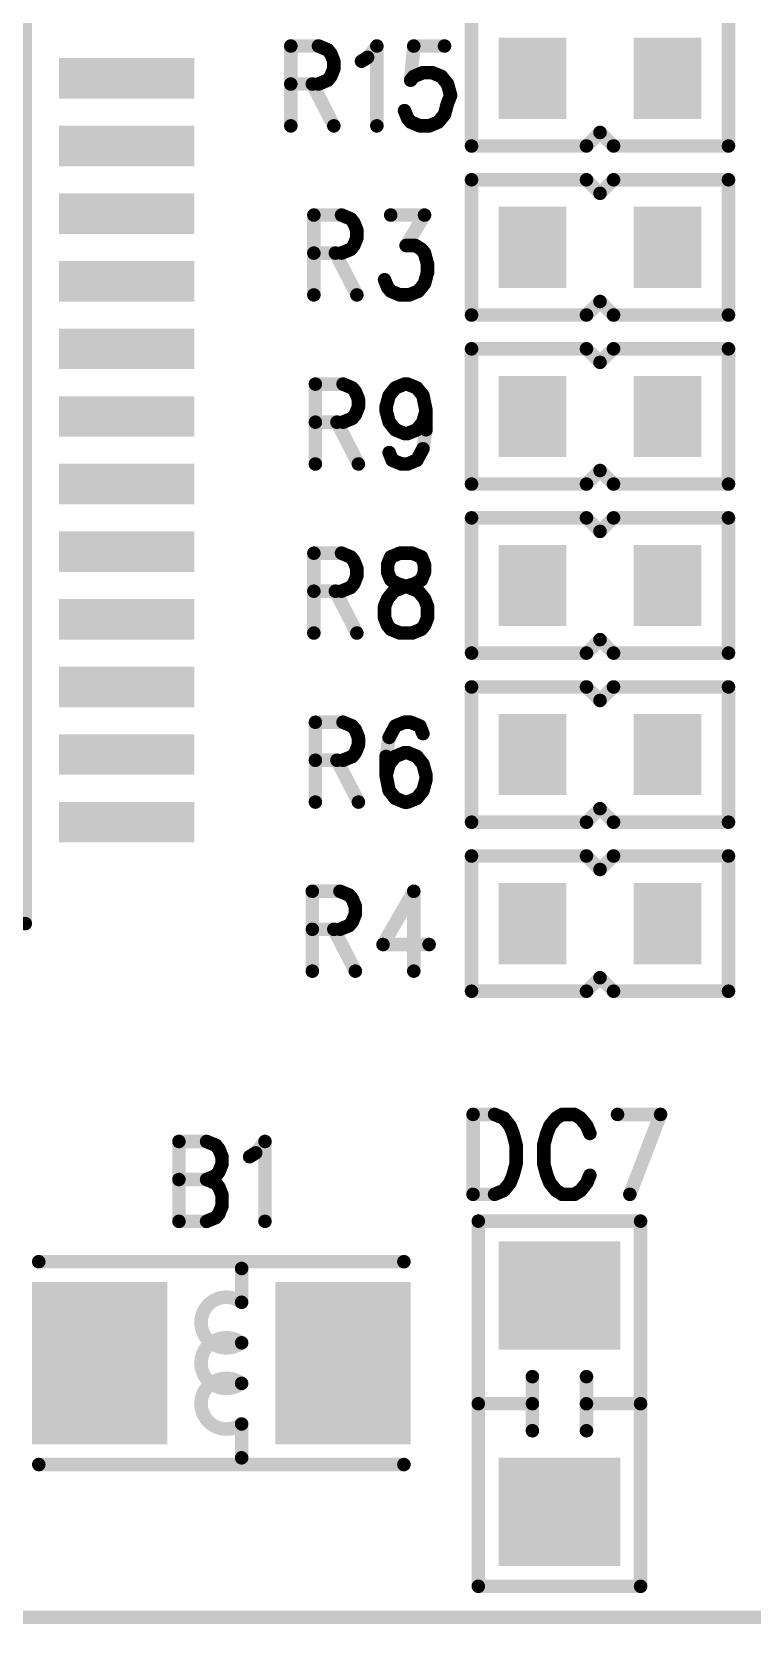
# Model space of a CAD drawing. Extents: x 100 to 128.6, y 94 to 134.1.
# Drawn here: x 115.8 to 121.12, y 107.57 to 119.34 of the extents above; entities that cross this region are included whole.
import ezdxf

# ---------------------------------------------------------------- set-up
doc = ezdxf.new("R2010")
doc.units = 0
doc.layers.get('0').update_dxf_attribs({"linetype": 'CONTINUOUS'})
doc.layers.add('MASK-TOP_PHO', color=10, linetype='CONTINUOUS')
doc.layers.add('SILK-TOP_PHO', color=9, linetype='CONTINUOUS')

# ---------------------------------------------------------------- blocks, each defined once
blk = doc.blocks.new('ROUND_1')
at = {"const_width": 0.050038}
blk.add_lwpolyline([(-0.025018, 0, 1), (0.025018, 0, 1)], format="xyb", close=True, dxfattribs=at)
blk = doc.blocks.new('SQUARE_16')
blk.add_solid([(0.250062, 0.250062), (0.250062, -0.250062), (-0.250062, 0.250062), (-0.250062, -0.250062)])
blk = doc.blocks.new('SQUARE_33')
blk.add_solid([(0.499998, 0.499998), (0.499998, -0.499998), (-0.499998, 0.499998), (-0.499998, -0.499998)])
blk = doc.blocks.new('SQUARE_137')
blk.add_solid([(0.149986, 0.149986), (0.149986, -0.149986), (-0.149986, 0.149986), (-0.149986, -0.149986)])
blk = doc.blocks.new('SQUARE_165')
blk.add_solid([(0.40005, 0.40005), (0.40005, -0.40005), (-0.40005, 0.40005), (-0.40005, -0.40005)])

msp = doc.modelspace()

# ---------------------------------------------------------------- linework, layer by layer
at = {"layer": 'MASK-TOP_PHO'}
for points, const_width in [([(119.499888, 119.050054), (119.499888, 118.949978)], 0.500124), ([(120.499886, 119.050054), (120.499886, 118.949978)], 0.500124), ([(116.849906, 119.000016), (116.149882, 119.000016)], 0.299972), ([(116.849906, 118.49989), (116.149882, 118.49989)], 0.299972), ([(116.849906, 118.000018), (116.149882, 118.000018)], 0.299972), ([(119.499888, 117.700044), (119.499888, 117.80012)], 0.500124), ([(120.499886, 117.700044), (120.499886, 117.80012)], 0.500124), ([(116.849906, 117.499892), (116.149882, 117.499892)], 0.299972), ([(116.849906, 117.00002), (116.149882, 117.00002)], 0.299972), ([(119.499888, 116.549932), (119.499888, 116.45011)], 0.500124), ([(120.499886, 116.549932), (120.499886, 116.45011)], 0.500124), ([(116.849906, 116.499894), (116.149882, 116.499894)], 0.299972), ([(116.849906, 116.000022), (116.149882, 116.000022)], 0.299972), ([(116.849906, 115.499896), (116.149882, 115.499896)], 0.299972), ([(119.499888, 115.299998), (119.499888, 115.199922)], 0.500124), ([(120.499886, 115.299998), (120.499886, 115.199922)], 0.500124), ([(116.849906, 115.000024), (116.149882, 115.000024)], 0.299972), ([(116.849906, 114.499898), (116.149882, 114.499898)], 0.299972), ([(119.499888, 114.050064), (119.499888, 113.949988)], 0.500124), ([(120.499886, 114.050064), (120.499886, 113.949988)], 0.500124), ([(116.849906, 114.000026), (116.149882, 114.000026)], 0.299972), ([(116.849906, 113.4999), (116.149882, 113.4999)], 0.299972), ([(119.499888, 112.799876), (119.499888, 112.700054)], 0.500124), ([(120.499886, 112.799876), (120.499886, 112.700054)], 0.500124), ([(119.650002, 110.000034), (119.750078, 110.000034)], 0.8001), ([(116.299996, 109.400086), (116.299996, 109.599984)], 0.999996), ([(118.100094, 109.400086), (118.100094, 109.599984)], 0.999996), ([(119.650002, 108.400088), (119.750078, 108.400088)], 0.8001)]:
    msp.add_lwpolyline(points, dxfattribs=dict(at, const_width=const_width))
at = {"layer": 'SILK-TOP_PHO', "const_width": 0.100076}
for points in [[(115.750086, 112.750092), (115.750086, 119.750078)], [(119.050054, 119.499888), (119.050054, 118.49989)], [(120.949974, 118.49989), (120.949974, 119.499888)], [(117.71376, 119.23903), (117.71376, 118.64848)], [(117.71376, 119.23903), (117.91823, 119.23903)], [(117.91823, 119.23903), (117.986302, 119.210836)], [(118.281704, 119.154702), (118.35003, 119.23903)], [(118.35003, 119.23903), (118.35003, 118.64848)], [(118.622826, 119.23903), (118.599966, 118.986046)], [(118.849902, 119.23903), (118.622826, 119.23903)], [(117.986302, 119.210836), (118.009162, 119.182896)], [(118.009162, 119.182896), (118.031768, 119.126508)], [(118.031768, 119.126508), (118.031768, 119.070374)], [(118.236238, 119.126508), (118.281704, 119.154702)], [(117.986302, 118.986046), (117.91823, 118.957852)], [(118.009162, 119.013986), (117.986302, 118.986046)], [(118.031768, 119.070374), (118.009162, 119.013986)], [(118.599966, 118.986046), (118.622826, 119.013986)], [(118.622826, 119.013986), (118.690898, 119.04218)], [(118.690898, 119.04218), (118.75897, 119.04218)], [(118.75897, 119.04218), (118.827296, 119.013986)], [(118.827296, 119.013986), (118.872762, 118.957852)], [(117.91823, 118.957852), (117.71376, 118.957852)], [(117.872764, 118.957852), (118.031768, 118.64848)], [(118.872762, 118.957852), (118.895368, 118.873524)], [(118.895368, 118.873524), (118.872762, 118.817136)], [(118.57736, 118.704614), (118.5545, 118.761002)], [(118.872762, 118.817136), (118.849902, 118.732808)], [(118.599966, 118.676674), (118.57736, 118.704614)], [(118.668292, 118.64848), (118.599966, 118.676674)], [(118.736364, 118.64848), (118.668292, 118.64848)], [(118.804436, 118.676674), (118.736364, 118.64848)], [(118.849902, 118.732808), (118.804436, 118.676674)], [(119.899938, 118.49989), (120.000014, 118.599966)], [(120.000014, 118.599966), (120.10009, 118.49989)], [(119.050054, 118.49989), (119.899938, 118.49989)], [(120.10009, 118.49989), (120.949974, 118.49989)], [(119.050054, 118.249954), (119.050054, 117.249956)], [(119.899938, 118.249954), (119.050054, 118.249954)], [(120.000014, 118.149878), (119.899938, 118.249954)], [(120.10009, 118.249954), (120.000014, 118.149878)], [(120.949974, 118.249954), (120.10009, 118.249954)], [(120.949974, 117.249956), (120.949974, 118.249954)], [(117.884194, 117.989096), (117.884194, 117.398546)], [(117.884194, 117.989096), (118.088664, 117.989096)], [(118.088664, 117.989096), (118.156736, 117.960902)], [(118.156736, 117.960902), (118.179596, 117.932708)], [(118.179596, 117.932708), (118.202202, 117.876574)], [(118.452392, 117.989096), (118.702328, 117.989096)], [(118.702328, 117.989096), (118.56593, 117.764052)], [(118.202202, 117.820186), (118.179596, 117.764052)], [(118.202202, 117.876574), (118.202202, 117.820186)], [(118.088664, 117.707918), (117.884194, 117.707918)], [(118.043198, 117.707918), (118.202202, 117.398546)], [(118.156736, 117.735858), (118.088664, 117.707918)], [(118.179596, 117.764052), (118.156736, 117.735858)], [(118.56593, 117.764052), (118.634002, 117.764052)], [(118.634002, 117.764052), (118.679468, 117.735858)], [(118.679468, 117.735858), (118.702328, 117.707918)], [(118.702328, 117.707918), (118.724934, 117.623336)], [(118.724934, 117.623336), (118.724934, 117.567202)], [(118.429532, 117.45468), (118.406926, 117.510814)], [(118.452392, 117.426486), (118.429532, 117.45468)], [(118.702328, 117.482874), (118.656862, 117.426486)], [(118.724934, 117.567202), (118.702328, 117.482874)], [(118.520464, 117.398546), (118.452392, 117.426486)], [(118.588536, 117.398546), (118.520464, 117.398546)], [(118.656862, 117.426486), (118.588536, 117.398546)], [(119.899938, 117.249956), (120.000014, 117.350032)], [(120.000014, 117.350032), (120.10009, 117.249956)], [(119.050054, 117.249956), (119.899938, 117.249956)], [(120.10009, 117.249956), (120.949974, 117.249956)], [(119.899938, 117.00002), (119.050054, 117.00002)], [(119.050054, 117.00002), (119.050054, 116.000022)], [(120.000014, 116.899944), (119.899938, 117.00002)], [(120.10009, 117.00002), (120.000014, 116.899944)], [(120.949974, 117.00002), (120.10009, 117.00002)], [(120.949974, 116.000022), (120.949974, 117.00002)], [(117.89537, 116.739162), (117.89537, 116.148358)], [(117.89537, 116.739162), (118.100094, 116.739162)], [(118.100094, 116.739162), (118.168166, 116.710968)], [(118.168166, 116.710968), (118.191026, 116.682774)], [(118.191026, 116.682774), (118.213632, 116.62664)], [(118.418102, 116.570252), (118.440962, 116.65458)], [(118.440962, 116.65458), (118.486428, 116.710968)], [(118.486428, 116.710968), (118.5545, 116.739162)], [(118.5545, 116.739162), (118.57736, 116.739162)], [(118.57736, 116.739162), (118.645432, 116.710968)], [(118.645432, 116.710968), (118.690898, 116.65458)], [(118.690898, 116.65458), (118.713758, 116.542312)], [(118.191026, 116.514118), (118.168166, 116.485924)], [(118.213632, 116.570252), (118.191026, 116.514118)], [(118.213632, 116.62664), (118.213632, 116.570252)], [(118.418102, 116.542312), (118.418102, 116.570252)], [(118.440962, 116.45773), (118.418102, 116.542312)], [(118.713758, 116.542312), (118.690898, 116.45773)], [(118.713758, 116.542312), (118.713758, 116.401596)], [(118.100094, 116.45773), (117.89537, 116.45773)], [(118.054628, 116.45773), (118.213632, 116.148358)], [(118.168166, 116.485924), (118.100094, 116.45773)], [(118.486428, 116.401596), (118.440962, 116.45773)], [(118.5545, 116.373402), (118.486428, 116.401596)], [(118.645432, 116.401596), (118.57736, 116.373402)], [(118.690898, 116.45773), (118.645432, 116.401596)], [(118.713758, 116.401596), (118.690898, 116.26088)], [(118.57736, 116.373402), (118.5545, 116.373402)], [(118.463568, 116.176552), (118.440962, 116.232686)], [(118.531894, 116.148358), (118.463568, 116.176552)], [(118.645432, 116.176552), (118.57736, 116.148358)], [(118.690898, 116.26088), (118.645432, 116.176552)], [(118.57736, 116.148358), (118.531894, 116.148358)], [(119.899938, 116.000022), (120.000014, 116.100098)], [(120.000014, 116.100098), (120.10009, 116.000022)], [(119.050054, 116.000022), (119.899938, 116.000022)], [(120.10009, 116.000022), (120.949974, 116.000022)], [(119.899938, 115.750086), (119.050054, 115.750086)], [(119.050054, 115.750086), (119.050054, 114.750088)], [(120.000014, 115.65001), (119.899938, 115.750086)], [(120.10009, 115.750086), (120.000014, 115.65001)], [(120.949974, 115.750086), (120.10009, 115.750086)], [(120.949974, 114.750088), (120.949974, 115.750086)], [(117.884194, 115.488974), (117.884194, 114.898424)], [(117.884194, 115.488974), (118.088664, 115.488974)], [(118.088664, 115.488974), (118.156736, 115.461034)], [(118.156736, 115.461034), (118.179596, 115.43284)], [(118.452392, 115.461034), (118.429532, 115.404646)], [(118.520464, 115.488974), (118.452392, 115.461034)], [(118.611396, 115.488974), (118.520464, 115.488974)], [(118.679468, 115.461034), (118.611396, 115.488974)], [(118.702328, 115.404646), (118.679468, 115.461034)], [(118.179596, 115.43284), (118.202202, 115.376452)], [(118.202202, 115.376452), (118.202202, 115.320318)], [(118.429532, 115.404646), (118.429532, 115.348512)], [(118.429532, 115.348512), (118.452392, 115.292124)], [(118.679468, 115.292124), (118.702328, 115.348512)], [(118.702328, 115.348512), (118.702328, 115.404646)], [(118.156736, 115.23599), (118.088664, 115.207796)], [(118.179596, 115.264184), (118.156736, 115.23599)], [(118.202202, 115.320318), (118.179596, 115.264184)], [(118.452392, 115.292124), (118.497604, 115.264184)], [(118.474998, 115.207796), (118.54307, 115.23599)], [(118.497604, 115.264184), (118.588536, 115.23599)], [(118.54307, 115.23599), (118.634002, 115.264184)], [(118.588536, 115.23599), (118.656862, 115.207796)], [(118.634002, 115.264184), (118.679468, 115.292124)], [(118.088664, 115.207796), (117.884194, 115.207796)], [(118.043198, 115.207796), (118.202202, 114.898424)], [(118.406926, 115.095274), (118.429532, 115.151662)], [(118.429532, 115.151662), (118.474998, 115.207796)], [(118.656862, 115.207796), (118.702328, 115.151662)], [(118.702328, 115.151662), (118.724934, 115.095274)], [(118.406926, 115.010946), (118.406926, 115.095274)], [(118.429532, 114.954812), (118.406926, 115.010946)], [(118.724934, 115.010946), (118.702328, 114.954812)], [(118.724934, 115.095274), (118.724934, 115.010946)], [(118.452392, 114.926618), (118.429532, 114.954812)], [(118.520464, 114.898424), (118.452392, 114.926618)], [(118.611396, 114.898424), (118.520464, 114.898424)], [(118.679468, 114.926618), (118.611396, 114.898424)], [(118.702328, 114.954812), (118.679468, 114.926618)], [(119.050054, 114.750088), (119.899938, 114.750088)], [(119.899938, 114.750088), (120.000014, 114.84991)], [(120.000014, 114.84991), (120.10009, 114.750088)], [(120.10009, 114.750088), (120.949974, 114.750088)], [(119.899938, 114.499898), (119.050054, 114.499898)], [(119.050054, 114.499898), (119.050054, 113.4999)], [(120.000014, 114.400076), (119.899938, 114.499898)], [(120.10009, 114.499898), (120.000014, 114.400076)], [(120.949974, 114.499898), (120.10009, 114.499898)], [(120.949974, 113.4999), (120.949974, 114.499898)], [(117.89537, 114.23904), (117.89537, 113.64849)], [(117.89537, 114.23904), (118.100094, 114.23904)], [(118.100094, 114.23904), (118.168166, 114.210846)], [(118.168166, 114.210846), (118.191026, 114.182906)], [(118.191026, 114.182906), (118.213632, 114.126518)], [(118.486428, 114.210846), (118.440962, 114.126518)], [(118.5545, 114.23904), (118.486428, 114.210846)], [(118.599966, 114.23904), (118.5545, 114.23904)], [(118.668292, 114.210846), (118.599966, 114.23904)], [(118.690898, 114.154712), (118.668292, 114.210846)], [(118.213632, 114.070384), (118.191026, 114.013996)], [(118.213632, 114.126518), (118.213632, 114.070384)], [(118.440962, 114.126518), (118.418102, 113.986056)], [(118.100094, 113.957862), (117.89537, 113.957862)], [(118.054628, 113.957862), (118.213632, 113.64849)], [(118.168166, 113.986056), (118.100094, 113.957862)], [(118.191026, 114.013996), (118.168166, 113.986056)], [(118.418102, 113.986056), (118.418102, 113.84534)], [(118.440962, 113.929668), (118.418102, 113.84534)], [(118.486428, 113.986056), (118.440962, 113.929668)], [(118.5545, 114.013996), (118.486428, 113.986056)], [(118.57736, 114.013996), (118.5545, 114.013996)], [(118.645432, 113.986056), (118.57736, 114.013996)], [(118.690898, 113.929668), (118.645432, 113.986056)], [(118.713758, 113.84534), (118.690898, 113.929668)], [(118.418102, 113.84534), (118.440962, 113.732818)], [(118.690898, 113.732818), (118.713758, 113.817146)], [(118.713758, 113.817146), (118.713758, 113.84534)], [(118.440962, 113.732818), (118.486428, 113.676684)], [(118.645432, 113.676684), (118.690898, 113.732818)], [(118.486428, 113.676684), (118.5545, 113.64849)], [(118.5545, 113.64849), (118.57736, 113.64849)], [(118.57736, 113.64849), (118.645432, 113.676684)], [(119.899938, 113.4999), (120.000014, 113.599976)], [(120.000014, 113.599976), (120.10009, 113.4999)], [(119.050054, 113.4999), (119.899938, 113.4999)], [(120.10009, 113.4999), (120.949974, 113.4999)], [(119.899938, 113.249964), (119.050054, 113.249964)], [(119.050054, 113.249964), (119.050054, 112.249966)], [(120.000014, 113.149888), (119.899938, 113.249964)], [(120.10009, 113.249964), (120.000014, 113.149888)], [(120.949974, 113.249964), (120.10009, 113.249964)], [(120.949974, 112.249966), (120.949974, 113.249964)], [(117.872764, 112.989106), (117.872764, 112.398556)], [(117.872764, 112.989106), (118.077234, 112.989106)], [(118.077234, 112.989106), (118.14556, 112.960912)], [(118.622826, 112.989106), (118.395496, 112.595406)], [(118.622826, 112.989106), (118.622826, 112.398556)], [(118.14556, 112.960912), (118.168166, 112.932718)], [(118.168166, 112.932718), (118.191026, 112.876584)], [(118.191026, 112.876584), (118.191026, 112.820196)], [(109.149896, 112.750092), (115.750086, 112.750092)], [(118.168166, 112.764062), (118.14556, 112.735868)], [(118.191026, 112.820196), (118.168166, 112.764062)], [(118.077234, 112.707928), (117.872764, 112.707928)], [(118.031768, 112.707928), (118.191026, 112.398556)], [(118.14556, 112.735868), (118.077234, 112.707928)], [(118.395496, 112.595406), (118.736364, 112.595406)], [(119.899938, 112.249966), (120.000014, 112.350042)], [(120.000014, 112.350042), (120.10009, 112.249966)], [(119.050054, 112.249966), (119.899938, 112.249966)], [(120.10009, 112.249966), (120.949974, 112.249966)], [(119.061484, 111.339122), (119.061484, 110.748318)], [(119.061484, 111.339122), (119.220488, 111.339122)], [(119.220488, 111.339122), (119.28856, 111.310928)], [(119.72036, 111.339122), (119.674894, 111.310928)], [(119.811292, 111.339122), (119.72036, 111.339122)], [(119.856758, 111.310928), (119.811292, 111.339122)], [(120.129554, 111.339122), (120.447816, 111.339122)], [(120.447816, 111.339122), (120.220486, 110.748318)], [(119.28856, 111.310928), (119.334026, 111.254794)], [(119.334026, 111.254794), (119.356886, 111.198406)], [(119.629428, 111.254794), (119.606822, 111.198406)], [(119.674894, 111.310928), (119.629428, 111.254794)], [(119.902224, 111.254794), (119.856758, 111.310928)], [(119.925084, 111.198406), (119.902224, 111.254794)], [(116.886482, 111.13897), (116.886482, 110.54842)], [(116.886482, 111.13897), (117.090952, 111.13897)], [(117.090952, 111.13897), (117.159024, 111.11103)], [(117.159024, 111.11103), (117.181884, 111.082836)], [(117.454426, 111.054642), (117.522752, 111.13897)], [(117.522752, 111.13897), (117.522752, 110.54842)], [(119.356886, 111.198406), (119.379492, 111.114078)], [(119.379492, 111.114078), (119.379492, 110.973362)], [(119.606822, 111.198406), (119.584216, 111.114078)], [(119.584216, 111.114078), (119.584216, 110.973362)], [(117.181884, 111.082836), (117.20449, 111.026448)], [(117.20449, 111.026448), (117.20449, 110.970314)], [(117.409214, 111.026448), (117.454426, 111.054642)], [(117.159024, 110.885986), (117.090952, 110.857792)], [(117.181884, 110.91418), (117.159024, 110.885986)], [(117.20449, 110.970314), (117.181884, 110.91418)], [(119.356886, 110.889034), (119.334026, 110.8329)], [(119.379492, 110.973362), (119.356886, 110.889034)], [(119.584216, 110.973362), (119.606822, 110.889034)], [(119.606822, 110.889034), (119.629428, 110.8329)], [(119.902224, 110.8329), (119.925084, 110.889034)], [(116.886482, 110.857792), (117.090952, 110.857792)], [(117.090952, 110.857792), (117.159024, 110.829598)], [(117.159024, 110.829598), (117.181884, 110.801658)], [(117.181884, 110.801658), (117.20449, 110.74527)], [(117.20449, 110.74527), (117.20449, 110.660942)], [(119.220488, 110.748318), (119.061484, 110.748318)], [(119.28856, 110.776512), (119.220488, 110.748318)], [(119.334026, 110.8329), (119.28856, 110.776512)], [(119.629428, 110.8329), (119.674894, 110.776512)], [(119.674894, 110.776512), (119.72036, 110.748318)], [(119.72036, 110.748318), (119.811292, 110.748318)], [(119.811292, 110.748318), (119.856758, 110.776512)], [(119.856758, 110.776512), (119.902224, 110.8329)], [(117.20449, 110.660942), (117.181884, 110.604808)], [(117.090952, 110.54842), (116.886482, 110.54842)], [(117.159024, 110.576614), (117.090952, 110.54842)], [(117.181884, 110.604808), (117.159024, 110.576614)], [(119.100092, 107.849924), (119.100092, 110.549944)], [(119.100092, 110.549944), (120.299988, 110.549944)], [(120.299988, 110.549944), (120.299988, 107.849924)], [(115.849908, 110.24997), (118.549928, 110.24997)], [(117.350032, 110.199932), (117.350032, 109.949996)], [(119.499888, 109.400086), (119.499888, 109.000036)], [(119.899938, 109.400086), (119.899938, 109.000036)], [(119.100092, 109.199934), (119.499888, 109.199934)], [(120.299988, 109.199934), (119.899938, 109.199934)], [(117.350032, 109.050074), (117.350032, 108.799884)], [(115.849908, 108.7501), (118.549928, 108.7501)], [(120.299988, 107.849924), (119.100092, 107.849924)], [(106.629962, 107.620054), (121.869962, 107.620054)]]:
    msp.add_lwpolyline(points, dxfattribs=at)
for points in [[(117.349778, 109.95025, 1.9989626), (117.350032, 109.650276)], [(117.349778, 109.650276, 1.9989626), (117.350032, 109.350302)], [(117.349778, 109.350302, 1.9989626), (117.350032, 109.050328)]]:
    msp.add_lwpolyline(points, format="xyb", dxfattribs=at)

# ---------------------------------------------------------------- block references
at = {"layer": 'MASK-TOP_PHO'}
for name, p in [('SQUARE_16', (119.499888, 119.050054)), ('SQUARE_16', (120.499886, 119.050054)), ('SQUARE_16', (119.499888, 118.949978)), ('SQUARE_16', (120.499886, 118.949978)), ('SQUARE_137', (116.149882, 119.000016)), ('SQUARE_137', (116.849906, 119.000016)), ('SQUARE_137', (116.149882, 118.49989)), ('SQUARE_137', (116.849906, 118.49989)), ('SQUARE_137', (116.149882, 118.000018)), ('SQUARE_137', (116.849906, 118.000018)), ('SQUARE_16', (119.499888, 117.80012)), ('SQUARE_16', (120.499886, 117.80012)), ('SQUARE_16', (119.499888, 117.700044)), ('SQUARE_16', (120.499886, 117.700044)), ('SQUARE_137', (116.149882, 117.499892)), ('SQUARE_137', (116.849906, 117.499892)), ('SQUARE_137', (116.149882, 117.00002)), ('SQUARE_137', (116.849906, 117.00002)), ('SQUARE_16', (119.499888, 116.549932)), ('SQUARE_16', (120.499886, 116.549932)), ('SQUARE_16', (119.499888, 116.45011)), ('SQUARE_16', (120.499886, 116.45011)), ('SQUARE_137', (116.149882, 116.499894)), ('SQUARE_137', (116.849906, 116.499894)), ('SQUARE_137', (116.149882, 116.000022)), ('SQUARE_137', (116.849906, 116.000022)), ('SQUARE_137', (116.149882, 115.499896)), ('SQUARE_137', (116.849906, 115.499896)), ('SQUARE_16', (119.499888, 115.299998)), ('SQUARE_16', (120.499886, 115.299998)), ('SQUARE_16', (119.499888, 115.199922)), ('SQUARE_16', (120.499886, 115.199922)), ('SQUARE_137', (116.149882, 115.000024)), ('SQUARE_137', (116.849906, 115.000024)), ('SQUARE_137', (116.149882, 114.499898)), ('SQUARE_137', (116.849906, 114.499898)), ('SQUARE_16', (119.499888, 114.050064)), ('SQUARE_16', (120.499886, 114.050064)), ('SQUARE_137', (116.149882, 114.000026)), ('SQUARE_137', (116.849906, 114.000026)), ('SQUARE_16', (119.499888, 113.949988)), ('SQUARE_16', (120.499886, 113.949988)), ('SQUARE_137', (116.149882, 113.4999)), ('SQUARE_137', (116.849906, 113.4999)), ('SQUARE_16', (119.499888, 112.799876)), ('SQUARE_16', (120.499886, 112.799876)), ('SQUARE_16', (119.499888, 112.700054)), ('SQUARE_16', (120.499886, 112.700054)), ('SQUARE_165', (119.650002, 110.000034)), ('SQUARE_165', (119.750078, 110.000034)), ('SQUARE_33', (116.299996, 109.599984)), ('SQUARE_33', (118.100094, 109.599984)), ('SQUARE_33', (116.299996, 109.400086)), ('SQUARE_33', (118.100094, 109.400086)), ('SQUARE_165', (119.650002, 108.400088)), ('SQUARE_165', (119.750078, 108.400088))]:
    msp.add_blockref(name, p, dxfattribs=at)
at = {"layer": 'SILK-TOP_PHO'}
for p in [(117.71376, 119.23903), (117.71376, 119.23903), (117.91823, 119.23903), (118.35003, 119.23903), (118.622826, 119.23903), (118.849902, 119.23903), (117.986302, 119.210836), (118.009162, 119.182896), (118.031768, 119.126508), (118.236238, 119.126508), (118.281704, 119.154702), (117.986302, 118.986046), (118.009162, 119.013986), (118.031768, 119.070374), (118.599966, 118.986046), (118.622826, 119.013986), (118.690898, 119.04218), (118.75897, 119.04218), (118.827296, 119.013986), (117.71376, 118.957852), (117.872764, 118.957852), (117.91823, 118.957852), (118.872762, 118.957852), (118.895368, 118.873524), (118.5545, 118.761002), (118.872762, 118.817136), (117.71376, 118.64848), (118.031768, 118.64848), (118.35003, 118.64848), (118.57736, 118.704614), (118.599966, 118.676674), (118.668292, 118.64848), (118.736364, 118.64848), (118.804436, 118.676674), (118.849902, 118.732808), (120.000014, 118.599966), (119.050054, 118.49989), (119.899938, 118.49989), (120.10009, 118.49989), (120.949974, 118.49989), (120.949974, 118.49989), (119.050054, 118.249954), (119.050054, 118.249954), (119.899938, 118.249954), (120.10009, 118.249954), (120.949974, 118.249954), (120.000014, 118.149878), (117.884194, 117.989096), (117.884194, 117.989096), (118.088664, 117.989096), (118.156736, 117.960902), (118.179596, 117.932708), (118.452392, 117.989096), (118.702328, 117.989096), (118.202202, 117.876574), (118.202202, 117.820186), (118.202202, 117.820186), (117.884194, 117.707918), (118.043198, 117.707918), (118.088664, 117.707918), (118.156736, 117.735858), (118.179596, 117.764052), (118.56593, 117.764052), (118.634002, 117.764052), (118.679468, 117.735858), (118.702328, 117.707918), (118.724934, 117.623336), (118.406926, 117.510814), (118.429532, 117.45468), (118.702328, 117.482874), (118.724934, 117.567202), (117.884194, 117.398546), (118.202202, 117.398546), (118.452392, 117.426486), (118.520464, 117.398546), (118.588536, 117.398546), (118.656862, 117.426486), (120.000014, 117.350032), (119.050054, 117.249956), (119.899938, 117.249956), (120.10009, 117.249956), (120.949974, 117.249956), (119.050054, 117.00002), (119.899938, 117.00002), (120.10009, 117.00002), (120.949974, 117.00002), (120.000014, 116.899944), (117.89537, 116.739162), (117.89537, 116.739162), (118.100094, 116.739162), (118.168166, 116.710968), (118.191026, 116.682774), (118.440962, 116.65458), (118.486428, 116.710968), (118.5545, 116.739162), (118.57736, 116.739162), (118.645432, 116.710968), (118.690898, 116.65458), (118.191026, 116.514118), (118.213632, 116.62664), (118.213632, 116.570252), (118.418102, 116.570252), (118.418102, 116.542312), (118.713758, 116.542312), (118.713758, 116.542312), (117.89537, 116.45773), (118.054628, 116.45773), (118.100094, 116.45773), (118.168166, 116.485924), (118.440962, 116.45773), (118.486428, 116.401596), (118.645432, 116.401596), (118.690898, 116.45773), (118.713758, 116.401596), (118.5545, 116.373402), (118.57736, 116.373402), (118.440962, 116.232686), (118.463568, 116.176552), (118.645432, 116.176552), (118.690898, 116.26088), (117.89537, 116.148358), (118.213632, 116.148358), (118.531894, 116.148358), (118.57736, 116.148358), (120.000014, 116.100098), (119.050054, 116.000022), (119.899938, 116.000022), (120.10009, 116.000022), (120.949974, 116.000022), (120.949974, 116.000022), (119.050054, 115.750086), (119.899938, 115.750086), (120.10009, 115.750086), (120.949974, 115.750086), (120.000014, 115.65001), (117.884194, 115.488974), (117.884194, 115.488974), (118.088664, 115.488974), (118.156736, 115.461034), (118.452392, 115.461034), (118.520464, 115.488974), (118.520464, 115.488974), (118.611396, 115.488974), (118.679468, 115.461034), (118.179596, 115.43284), (118.202202, 115.376452), (118.429532, 115.404646), (118.429532, 115.348512), (118.702328, 115.404646), (118.702328, 115.348512), (118.156736, 115.23599), (118.179596, 115.264184), (118.202202, 115.320318), (118.452392, 115.292124), (118.497604, 115.264184), (118.54307, 115.23599), (118.588536, 115.23599), (118.634002, 115.264184), (118.679468, 115.292124), (117.884194, 115.207796), (118.043198, 115.207796), (118.088664, 115.207796), (118.429532, 115.151662), (118.474998, 115.207796), (118.656862, 115.207796), (118.702328, 115.151662), (118.406926, 115.095274), (118.406926, 115.010946), (118.724934, 115.095274), (118.724934, 115.010946), (117.884194, 114.898424), (118.202202, 114.898424), (118.429532, 114.954812), (118.452392, 114.926618), (118.520464, 114.898424), (118.611396, 114.898424), (118.679468, 114.926618), (118.702328, 114.954812), (119.050054, 114.750088), (119.899938, 114.750088), (120.000014, 114.84991), (120.10009, 114.750088), (120.949974, 114.750088), (120.949974, 114.750088), (119.050054, 114.499898), (119.899938, 114.499898), (120.000014, 114.400076), (120.10009, 114.499898), (120.949974, 114.499898), (117.89537, 114.23904), (117.89537, 114.23904), (118.100094, 114.23904), (118.168166, 114.210846), (118.191026, 114.182906), (118.486428, 114.210846), (118.5545, 114.23904), (118.599966, 114.23904), (118.668292, 114.210846), (118.213632, 114.126518), (118.213632, 114.070384), (118.440962, 114.126518), (118.690898, 114.154712), (117.89537, 113.957862), (118.054628, 113.957862), (118.100094, 113.957862), (118.168166, 113.986056), (118.191026, 114.013996), (118.418102, 113.986056), (118.440962, 113.929668), (118.486428, 113.986056), (118.5545, 114.013996), (118.57736, 114.013996), (118.645432, 113.986056), (118.690898, 113.929668), (118.418102, 113.84534), (118.418102, 113.84534), (118.713758, 113.84534), (118.713758, 113.817146), (118.440962, 113.732818), (118.690898, 113.732818), (117.89537, 113.64849), (118.213632, 113.64849), (118.486428, 113.676684), (118.5545, 113.64849), (118.57736, 113.64849), (118.645432, 113.676684), (120.000014, 113.599976), (119.050054, 113.4999), (119.899938, 113.4999), (120.10009, 113.4999), (120.949974, 113.4999), (120.949974, 113.4999), (119.050054, 113.249964), (119.899938, 113.249964), (120.10009, 113.249964), (120.949974, 113.249964), (120.000014, 113.149888), (117.872764, 112.989106), (117.872764, 112.989106), (118.077234, 112.989106), (118.622826, 112.989106), (118.622826, 112.989106), (118.14556, 112.960912), (118.168166, 112.932718), (118.191026, 112.876584), (115.750086, 112.750092), (118.168166, 112.764062), (118.191026, 112.820196), (117.872764, 112.707928), (118.031768, 112.707928), (118.077234, 112.707928), (118.14556, 112.735868), (118.395496, 112.595406), (118.736364, 112.595406), (117.872764, 112.398556), (118.191026, 112.398556), (118.622826, 112.398556), (120.000014, 112.350042), (119.050054, 112.249966), (119.899938, 112.249966), (120.10009, 112.249966), (120.949974, 112.249966), (120.949974, 112.249966), (119.061484, 111.339122), (119.061484, 111.339122), (119.220488, 111.339122), (119.72036, 111.339122), (119.811292, 111.339122), (120.129554, 111.339122), (120.447816, 111.339122), (120.447816, 111.339122), (119.28856, 111.310928), (119.334026, 111.254794), (119.629428, 111.254794), (119.674894, 111.310928), (119.856758, 111.310928), (119.902224, 111.254794), (116.886482, 111.13897), (116.886482, 111.13897), (117.090952, 111.13897), (117.159024, 111.11103), (117.522752, 111.13897), (119.356886, 111.198406), (119.379492, 111.114078), (119.584216, 111.114078), (119.606822, 111.198406), (119.925084, 111.198406), (117.181884, 111.082836), (117.20449, 111.026448), (117.409214, 111.026448), (117.454426, 111.054642), (117.159024, 110.885986), (117.181884, 110.91418), (117.20449, 110.970314), (119.356886, 110.889034), (119.379492, 110.973362), (119.584216, 110.973362), (119.606822, 110.889034), (119.925084, 110.889034), (116.886482, 110.857792), (117.090952, 110.857792), (117.090952, 110.857792), (117.159024, 110.829598), (117.181884, 110.801658), (117.20449, 110.74527), (119.061484, 110.748318), (119.061484, 110.748318), (119.220488, 110.748318), (119.28856, 110.776512), (119.334026, 110.8329), (119.629428, 110.8329), (119.674894, 110.776512), (119.72036, 110.748318), (119.811292, 110.748318), (119.856758, 110.776512), (119.902224, 110.8329), (120.220486, 110.748318), (117.20449, 110.660942), (116.886482, 110.54842), (116.886482, 110.54842), (117.090952, 110.54842), (117.159024, 110.576614), (117.181884, 110.604808), (117.522752, 110.54842), (119.100092, 110.549944), (120.299988, 110.549944), (120.299988, 110.549944), (115.849908, 110.24997), (117.350032, 110.199932), (118.549928, 110.24997), (117.349778, 109.95025), (117.350032, 109.949996), (117.349778, 109.650276), (117.350032, 109.650276), (117.349778, 109.350302), (117.350032, 109.350302), (119.499888, 109.400086), (119.899938, 109.400086), (119.100092, 109.199934), (119.499888, 109.199934), (119.899938, 109.199934), (120.299988, 109.199934), (117.350032, 109.050328), (117.350032, 109.050074), (119.499888, 109.000036), (119.899938, 109.000036), (115.849908, 108.7501), (117.350032, 108.799884), (118.549928, 108.7501), (119.100092, 107.849924), (120.299988, 107.849924)]:
    msp.add_blockref('ROUND_1', p, dxfattribs=at)

doc.saveas('drawing.dxf')
